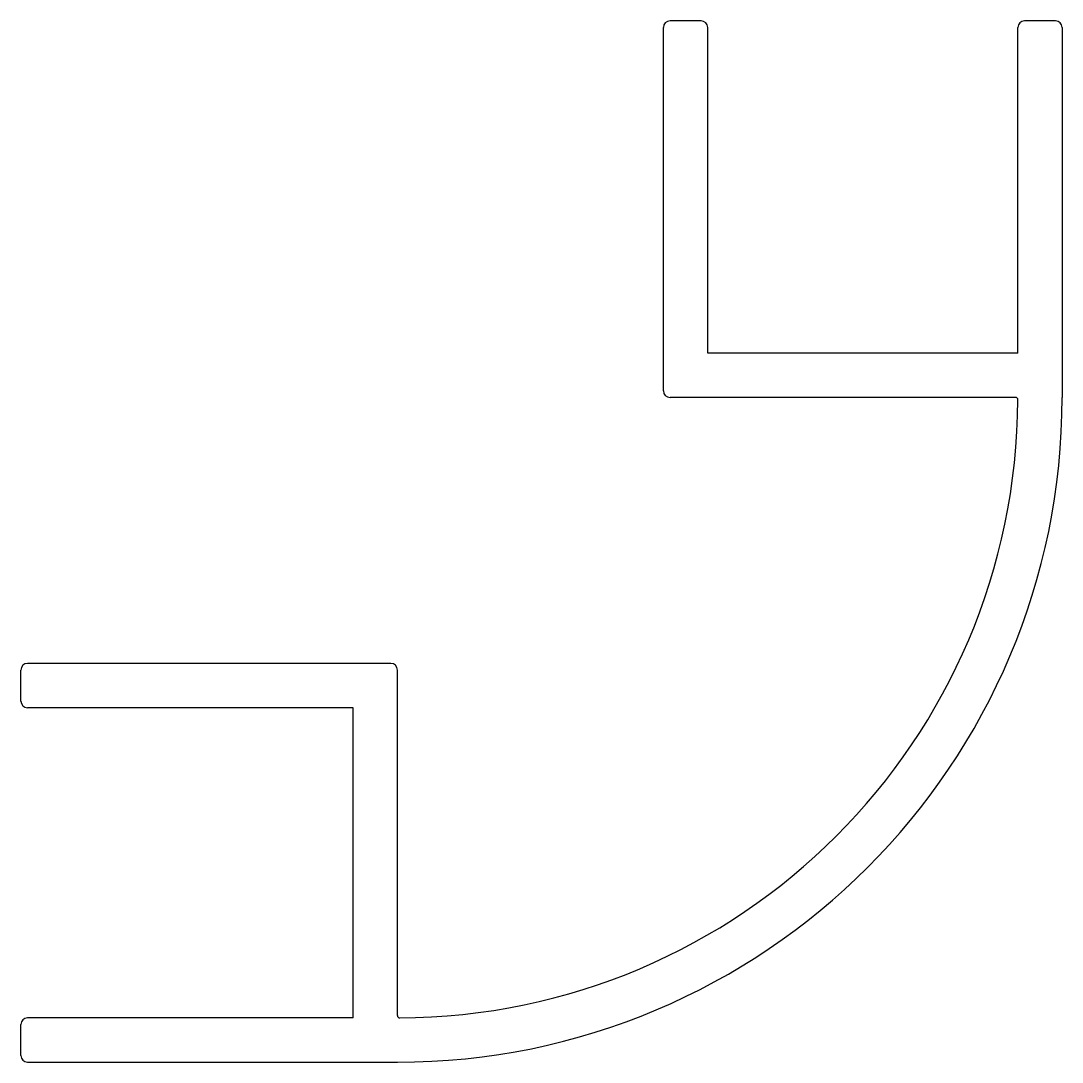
# Model space of a CAD drawing. Extents: x 801.4 to 848.4, y 329.2 to 376.2.
import ezdxf

# ---------------------------------------------------------------- set-up
doc = ezdxf.new("R2010")
doc.units = 0
doc.layers.get('0').update_dxf_attribs({"linetype": 'CONTINUOUS'})

msp = doc.modelspace()

# ---------------------------------------------------------------- linework, layer by layer
for p, q in [((832.111, 376.213), (830.711, 376.213)), ((848.111, 376.213), (846.711, 376.213)), ((830.411, 359.513), (830.411, 375.913)), ((832.411, 361.213), (832.411, 375.913)), ((846.411, 361.213), (846.411, 375.913)), ((848.411, 375.913), (848.411, 359.213)), ((846.411, 361.213), (832.411, 361.213)), ((846.31, 359.213), (830.711, 359.213)), ((801.411, 345.513), (801.411, 346.913)), ((818.111, 347.213), (801.711, 347.213)), ((818.411, 331.313), (818.411, 346.913)), ((816.411, 345.213), (801.711, 345.213)), ((816.411, 331.213), (816.411, 345.213)), ((801.411, 329.513), (801.411, 330.913)), ((816.411, 331.213), (801.711, 331.213)), ((801.711, 329.213), (818.411, 329.213))]:
    msp.add_line(p, q)
for centre, radius, start, end in [((830.711, 375.913), 0.3, 90, 180), ((832.111, 375.913), 0.3, 0, 90), ((846.711, 375.913), 0.3, 90, 180), ((848.111, 375.913), 0.3, 0, 90), ((818.411, 359.213), 30, 270, 360), ((818.411, 359.213), 28, 270.2054, 359.7946), ((830.711, 359.513), 0.3, 180, 270), ((846.31, 359.113), 0.1, 359.7946, 90), ((801.711, 346.913), 0.3, 90, 180), ((818.111, 346.913), 0.3, 0, 90), ((801.711, 345.513), 0.3, 180, 270), ((801.711, 330.913), 0.3, 90, 180), ((818.511, 331.313), 0.1, 180, 270.2054), ((801.711, 329.513), 0.3, 180, 270)]:
    msp.add_arc(centre, radius, start, end)

doc.saveas('drawing.dxf')
